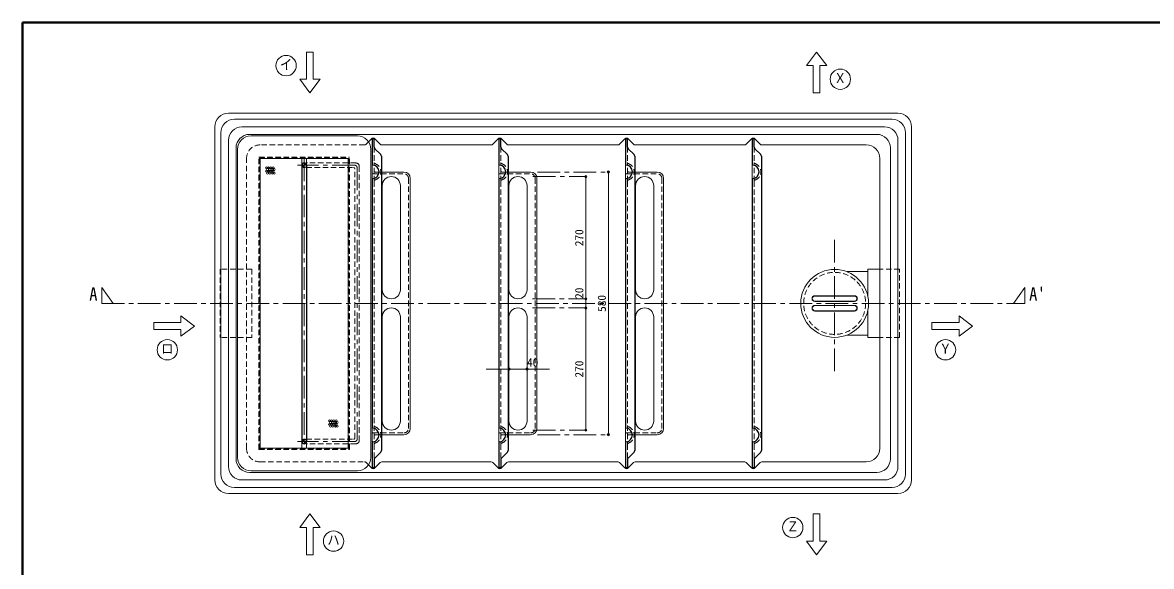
# Model space of a CAD drawing. Units: millimetres at full size, sheet at 1:10; details may follow other scales. Extents: x -2101 to 1949, y -1404 to 1406.
# Drawn here: x -2101 to 395, y 205 to 1406 of the extents above; entities that cross this region are included whole.
import ezdxf
from ezdxf.enums import TextEntityAlignment as Align

# ---------------------------------------------------------------- set-up
doc = ezdxf.new("R2010")
doc.units = ezdxf.units.MM
doc.header["$LTSCALE"] = 10
doc.header["$PDMODE"] = 32
doc.header["$PDSIZE"] = 5
doc.linetypes.add('CHAIN1', pattern=[8, 5, -1, 1, -1])
doc.linetypes.add('DASHED1', pattern=[1.8, 1.2, -0.6])
doc.layers.add('0-0____1', color=7, linetype='Continuous', lineweight=18)
doc.styles.add('ＭＳ ゴシック', font='')
doc.styles.get('ＭＳ ゴシック').set_extended_font_data('MS Gothic')

msp = doc.modelspace()

# ---------------------------------------------------------------- linework, layer by layer
at = {"layer": '0-0____1', "color": 1, "lineweight": 40}
for p in [(-2100.6, -1403.88), (1949.4, 1406.12)]:
    msp.add_line(p, (-2100.6, 1406.12), dxfattribs=at)
at = {"layer": '0-0____1', "color": 4, "lineweight": 9}
for p, q in [((-1473.1, 1341.12), (-1473.1, 1281.12)), ((-1458.1, 1341.12), (-1473.1, 1341.12)), ((-1458.1, 1281.12), (-1458.1, 1341.12)), ((-323.1, 1311.12), (-345.6, 1341.12)), ((-353.1, 1311.12), (-353.1, 1251.12)), ((-323.1, 1311.12), (-338.1, 1311.12)), ((-1488.1, 1281.12), (-1473.1, 1281.12)), ((-1488.1, 1281.12), (-1465.6, 1251.12)), ((-1443.1, 1281.12), (-1465.6, 1251.12)), ((-1458.1, 1281.12), (-1443.1, 1281.12)), ((-1632.39, 1192.9), (-178.81, 1192.9)), ((-195.6, 1176.12), (-1615.6, 1176.12)), ((-1662.39, 409.33), (-1662.39, 1162.9)), ((-1598.81, 1159.33), (-212.39, 1159.33)), ((-148.81, 1162.9), (-148.81, 409.33)), ((-1645.6, 426.12), (-1645.6, 1146.12)), ((-1628.81, 442.9), (-1628.81, 1129.33)), ((-182.39, 1129.33), (-182.39, 442.9)), ((-165.6, 426.12), (-165.6, 1146.12)), ((-1327.6, 1093.05), (-1327.6, 1060.18)), ((-1257.6, 1076.12), (-1307.6, 1076.12)), ((-1047.6, 1093.05), (-1047.6, 1060.18)), ((-977.6, 1076.12), (-1027.6, 1076.12)), ((-805.6, 496.12), (-805.6, 1076.12)), ((-767.6, 1093.05), (-767.6, 1060.18)), ((-697.6, 1076.12), (-747.6, 1076.12)), ((-487.6, 1093.05), (-487.6, 1060.18)), ((-1243.6, 1062.12), (-1243.6, 510.12)), ((-963.6, 1062.12), (-963.6, 510.12)), ((-855.6, 1066.12), (-855.6, 796.12)), ((-683.6, 1062.12), (-683.6, 510.12)), ((-1305.6, 816.12), (-1305.6, 1046.12)), ((-1265.6, 816.12), (-1265.6, 1046.12)), ((-1025.6, 816.12), (-1025.6, 1046.12)), ((-985.6, 816.12), (-985.6, 1046.12)), ((-745.6, 816.12), (-745.6, 1046.12)), ((-705.6, 816.12), (-705.6, 1046.12)), ((-278.94, 856.22), (-232.1, 856.22)), ((-232.1, 861.62), (-232.1, 801.04)), ((-205.6, 861.62), (-232.1, 861.62)), ((-349.35, 802.99), (-261.85, 802.99)), ((-855.6, 796.12), (-855.6, 776.12)), ((-855.6, 776.12), (-855.6, 506.12)), ((-349.35, 790.49), (-261.85, 790.49)), ((-349.35, 781.74), (-261.85, 781.74)), ((-1750.6, 758.62), (-1720.6, 736.12)), ((-1750.6, 743.62), (-1750.6, 758.62)), ((-1305.6, 756.12), (-1305.6, 526.12)), ((-1265.6, 756.12), (-1265.6, 526.12)), ((-1025.6, 756.12), (-1025.6, 526.12)), ((-985.6, 756.12), (-985.6, 526.12)), ((-745.6, 756.12), (-745.6, 526.12)), ((-705.6, 756.12), (-705.6, 526.12)), ((-349.35, 769.24), (-261.85, 769.24)), ((-232.1, 771.19), (-232.1, 710.62)), ((-30.6, 758.62), (-0.6, 736.12)), ((-30.6, 743.62), (-30.6, 758.62)), ((-1750.6, 743.62), (-1810.6, 743.62)), ((-1750.6, 713.62), (-1720.6, 736.12)), ((-1750.6, 713.62), (-1750.6, 728.62)), ((-30.6, 743.62), (-90.6, 743.62)), ((-30.6, 713.62), (-0.6, 736.12)), ((-30.6, 713.62), (-30.6, 728.62)), ((-278.94, 716.02), (-232.1, 716.02)), ((-205.6, 710.62), (-232.1, 710.62)), ((-1075.6, 641.12), (-935.6, 641.12)), ((-1327.6, 479.18), (-1327.6, 512.05)), ((-1047.6, 479.18), (-1047.6, 512.05)), ((-767.6, 479.18), (-767.6, 512.05)), ((-487.6, 479.18), (-487.6, 512.05)), ((-1257.6, 496.12), (-1307.6, 496.12)), ((-977.6, 496.12), (-1027.6, 496.12)), ((-697.6, 496.12), (-747.6, 496.12)), ((-1598.81, 412.9), (-212.39, 412.9)), ((-1632.39, 379.33), (-178.81, 379.33)), ((-1615.6, 396.12), (-195.6, 396.12)), ((-1443.1, 291.12), (-1465.6, 321.12)), ((-353.1, 321.12), (-353.1, 261.12)), ((-338.1, 321.12), (-353.1, 321.12)), ((-338.1, 261.12), (-338.1, 321.12)), ((-1473.1, 291.12), (-1473.1, 231.12)), ((-1443.1, 291.12), (-1458.1, 291.12)), ((-368.1, 261.12), (-353.1, 261.12)), ((-368.1, 261.12), (-345.6, 231.12)), ((-323.1, 261.12), (-345.6, 231.12)), ((-338.1, 261.12), (-323.1, 261.12))]:
    msp.add_line(p, q, dxfattribs=at)
at = {"layer": '0-0____1'}
for p, q in [((-165.6, 1206.12), (-1645.6, 1206.12)), ((-1675.6, 396.12), (-1675.6, 1176.12)), ((-135.6, 396.12), (-135.6, 1176.12)), ((-1360.6, 1156.12), (-1595.6, 1156.12)), ((-1335.74, 1142.91), (-1329.17, 1149.61)), ((-1310.28, 1137.62), (-1322.03, 1149.61)), ((-1060.92, 1137.62), (-1049.17, 1149.61)), ((-1030.28, 1137.62), (-1042.03, 1149.61)), ((-780.92, 1137.62), (-769.17, 1149.61)), ((-750.28, 1137.62), (-762.03, 1149.61)), ((-500.92, 1137.62), (-489.17, 1149.61)), ((-470.28, 1137.62), (-482.03, 1149.61)), ((-1625.6, 446.12), (-1625.6, 1126.12)), ((-1330.6, 446.12), (-1330.6, 1126.12)), ((-1064.49, 1136.12), (-1306.71, 1136.12)), ((-784.49, 1136.12), (-1026.71, 1136.12)), ((-504.49, 1136.12), (-746.71, 1136.12)), ((-235.6, 1136.12), (-466.71, 1136.12)), ((-1575.6, 466.12), (-1575.6, 1106.12)), ((-1380.6, 1106.12), (-1575.6, 1106.12)), ((-1483.1, 1106.12), (-1483.1, 1091.12)), ((-1473.1, 1106.12), (-1473.1, 1091.12)), ((-205.6, 466.12), (-205.6, 1106.12)), ((-349.35, 802.37), (-261.85, 802.37)), ((-349.35, 791.12), (-261.85, 791.12)), ((-349.35, 781.12), (-261.85, 781.12)), ((-349.35, 769.87), (-261.85, 769.87)), ((-1483.1, 466.12), (-1483.1, 481.12)), ((-1473.1, 466.12), (-1473.1, 481.12)), ((-1335.74, 429.33), (-1329.17, 422.62)), ((-1310.28, 434.61), (-1322.03, 422.62)), ((-1306.71, 436.12), (-1064.49, 436.12)), ((-1060.92, 434.61), (-1049.17, 422.62)), ((-1030.28, 434.61), (-1042.03, 422.62)), ((-1026.71, 436.12), (-784.49, 436.12)), ((-780.92, 434.61), (-769.17, 422.62)), ((-750.28, 434.61), (-762.03, 422.62)), ((-746.71, 436.12), (-504.49, 436.12)), ((-500.92, 434.61), (-489.17, 422.62)), ((-470.28, 434.61), (-482.03, 422.62)), ((-466.71, 436.12), (-235.6, 436.12)), ((-1595.6, 416.12), (-1360.6, 416.12)), ((-1645.6, 366.12), (-165.6, 366.12))]:
    msp.add_line(p, q, dxfattribs=at)
at = {"layer": '0-0____1', "color": 5, "lineweight": 25}
for p, q in [((-1323.6, 1149.12), (-1327.6, 1149.12)), ((-1327.6, 1149.12), (-1327.6, 1093.05)), ((-1323.6, 1131.19), (-1323.6, 1149.12)), ((-1047.6, 1149.12), (-1047.6, 1093.05)), ((-767.6, 1149.12), (-767.6, 1093.05)), ((-483.6, 1149.12), (-487.6, 1149.12)), ((-487.6, 1149.12), (-487.6, 1093.05)), ((-483.6, 1131.19), (-483.6, 1149.12)), ((-1322.14, 1127.65), (-1309.07, 1114.58)), ((-1042.14, 1127.65), (-1029.07, 1114.58)), ((-762.14, 1127.65), (-749.07, 1114.58)), ((-482.14, 1127.65), (-469.07, 1114.58)), ((-1307.6, 1111.05), (-1307.6, 461.19)), ((-1027.6, 1111.05), (-1027.6, 461.19)), ((-747.6, 1111.05), (-747.6, 461.19)), ((-467.6, 1111.05), (-467.6, 461.19)), ((-1483.1, 1091.12), (-1483.1, 481.12)), ((-1473.1, 1091.12), (-1473.1, 481.12)), ((-1327.6, 1060.18), (-1327.6, 512.05)), ((-1047.6, 1060.18), (-1047.6, 512.05)), ((-767.6, 1060.18), (-767.6, 512.05)), ((-487.6, 1060.18), (-487.6, 512.05)), ((-1327.6, 479.18), (-1327.6, 423.12)), ((-1047.6, 479.18), (-1047.6, 423.12)), ((-767.6, 479.18), (-767.6, 423.12)), ((-487.6, 479.18), (-487.6, 423.12)), ((-1322.14, 444.58), (-1309.07, 457.65)), ((-1042.14, 444.58), (-1029.07, 457.65)), ((-762.14, 444.58), (-749.07, 457.65)), ((-482.14, 444.58), (-469.07, 457.65)), ((-483.6, 441.05), (-483.6, 423.12)), ((-483.6, 423.12), (-487.6, 423.12))]:
    msp.add_line(p, q, dxfattribs=at)
at = {"layer": '0-0____1', "color": 4, "linetype": 'DASHED1', "lineweight": 9}
for p, q in [((-1344.49, 1136.12), (-1575.6, 1136.12)), ((-1340.92, 1137.62), (-1335.74, 1142.91)), ((-1605.6, 466.12), (-1605.6, 1106.12)), ((-1578.1, 463.62), (-1578.1, 1108.62)), ((-1578.1, 1108.62), (-1378.1, 1108.62)), ((-1577.1, 464.62), (-1577.1, 1107.62)), ((-1577.1, 1107.62), (-1379.1, 1107.62)), ((-1379.1, 464.62), (-1379.1, 1107.62)), ((-1378.1, 463.62), (-1378.1, 1108.62)), ((-1473.1, 1086.12), (-1368.77, 1086.12)), ((-1363.77, 1096.12), (-1470.6, 1096.12)), ((-1366.27, 488.62), (-1366.27, 1083.62)), ((-1356.27, 1088.62), (-1356.27, 483.62)), ((-1323.6, 1055.76), (-1323.6, 1097.47)), ((-1320.6, 1076.12), (-1307.6, 1076.12)), ((-1043.6, 1055.76), (-1043.6, 1097.47)), ((-1040.6, 1076.12), (-1027.6, 1076.12)), ((-763.6, 1055.76), (-763.6, 1097.47)), ((-760.6, 1076.12), (-747.6, 1076.12)), ((-483.6, 1055.76), (-483.6, 1097.47)), ((-1326.1, 1072.12), (-1257.6, 1072.12)), ((-1247.6, 1062.12), (-1247.6, 510.12)), ((-1046.1, 1072.12), (-977.6, 1072.12)), ((-967.6, 1062.12), (-967.6, 510.12)), ((-766.1, 1072.12), (-697.6, 1072.12)), ((-687.6, 1062.12), (-687.6, 510.12)), ((-1594.06, 861.62), (-1664.06, 861.62)), ((-1664.06, 861.62), (-1664.06, 710.62)), ((-162.1, 861.62), (-205.6, 861.62)), ((-162.1, 710.62), (-162.1, 861.62)), ((-162.1, 710.62), (-205.6, 710.62)), ((-1326.1, 500.12), (-1257.6, 500.12)), ((-1323.6, 516.47), (-1323.6, 474.76)), ((-1046.1, 500.12), (-977.6, 500.12)), ((-1043.6, 516.47), (-1043.6, 474.76)), ((-766.1, 500.12), (-697.6, 500.12)), ((-763.6, 516.47), (-763.6, 474.76)), ((-483.6, 516.47), (-483.6, 474.76)), ((-1473.1, 486.12), (-1368.77, 486.12)), ((-1363.77, 476.12), (-1470.6, 476.12)), ((-1320.6, 496.12), (-1307.6, 496.12)), ((-1040.6, 496.12), (-1027.6, 496.12)), ((-760.6, 496.12), (-747.6, 496.12)), ((-1578.1, 463.62), (-1378.1, 463.62)), ((-1577.1, 464.62), (-1379.1, 464.62)), ((-1575.6, 436.12), (-1344.49, 436.12)), ((-1340.92, 434.61), (-1335.74, 429.33))]:
    msp.add_line(p, q, dxfattribs=at)
at = {"layer": '0-0____1', "linetype": 'DASHED1'}
for p, q in [((-1323.6, 1131.19), (-1323.6, 1097.47)), ((-1043.6, 1131.19), (-1043.6, 1097.47)), ((-763.6, 1131.19), (-763.6, 1097.47)), ((-483.6, 1131.19), (-483.6, 1097.47)), ((-1323.6, 1055.76), (-1323.6, 516.47)), ((-1043.6, 1055.76), (-1043.6, 516.47)), ((-763.6, 1055.76), (-763.6, 516.47)), ((-483.6, 1055.76), (-483.6, 516.47)), ((-1323.6, 474.76), (-1323.6, 441.05)), ((-1043.6, 474.76), (-1043.6, 441.05)), ((-763.6, 474.76), (-763.6, 441.05)), ((-483.6, 474.76), (-483.6, 441.05))]:
    msp.add_line(p, q, dxfattribs=at)
at = {"layer": '0-0____1', "color": 4, "linetype": 'CHAIN1', "lineweight": 9}
for p, q in [((-1478.1, 1106.12), (-1478.1, 466.12)), ((-1366.27, 1091.12), (-1493.1, 1091.12)), ((-1361.27, 1086.12), (-1361.27, 486.12)), ((-962.6, 1076.12), (-805.6, 1076.12)), ((-972.6, 1066.12), (-855.6, 1066.12)), ((-305.6, 636.12), (-305.6, 936.12)), ((-1925.6, 821.12), (-1900.6, 786.12)), ((-1925.6, 786.12), (-1925.6, 821.12)), ((114.4, 821.12), (89.4, 786.12)), ((114.4, 786.12), (114.4, 821.12)), ((-1925.6, 786.12), (114.4, 786.12)), ((-973.6, 796.12), (-855.6, 796.12)), ((-973.6, 776.12), (-855.6, 776.12)), ((-972.6, 506.12), (-855.6, 506.12)), ((-1366.27, 481.12), (-1493.1, 481.12)), ((-962.6, 496.12), (-805.6, 496.12))]:
    msp.add_line(p, q, dxfattribs=at)
at = {"layer": '0-0____1', "color": 4, "lineweight": 9}
for points in [[(-353.1, 1311.12), (-368.1, 1311.12), (-345.6, 1341.12)], [(-353.1, 1251.12), (-338.1, 1251.12), (-338.1, 1311.12)], [(-1810.6, 743.62), (-1810.6, 728.62), (-1750.6, 728.62)], [(-90.6, 743.62), (-90.6, 728.62), (-30.6, 728.62)], [(-1473.1, 291.12), (-1488.1, 291.12), (-1465.6, 321.12)], [(-1473.1, 231.12), (-1458.1, 231.12), (-1458.1, 291.12)]]:
    msp.add_lwpolyline(points, dxfattribs=at)
at = {"layer": '0-0____1', "color": 5, "lineweight": 25}
for points in [[(-1043.6, 1131.19), (-1043.6, 1149.12), (-1047.6, 1149.12)], [(-763.6, 1131.19), (-763.6, 1149.12), (-767.6, 1149.12)], [(-1323.6, 441.05), (-1323.6, 423.12), (-1327.6, 423.12)], [(-1043.6, 441.05), (-1043.6, 423.12), (-1047.6, 423.12)], [(-763.6, 441.05), (-763.6, 423.12), (-767.6, 423.12)]]:
    msp.add_lwpolyline(points, dxfattribs=at)
at = {"layer": '0-0____1'}
msp.add_lwpolyline([(-1575.6, 466.12), (-1380.6, 466.12), (-1380.6, 1106.12)], dxfattribs=at)
at = {"layer": '0-0____1', "color": 4, "linetype": 'DASHED1', "lineweight": 9}
msp.add_lwpolyline([(-1594.06, 861.62), (-1594.06, 710.62), (-1664.06, 710.62)], dxfattribs=at)
at = {"layer": '0-0____1'}
for centre, radius in [((-1518.1, 1311.12), 22.5), ((-293.1, 1281.12), 22.5), ((-305.6, 786.12), 75), ((-1780.6, 683.62), 22.5), ((-60.6, 683.62), 22.5), ((-398.1, 291.12), 22.5), ((-1413.1, 261.12), 22.5)]:
    msp.add_circle(centre, radius, dxfattribs=at)
at = {"layer": '0-0____1', "color": 4, "lineweight": 9}
for centre in [(-1561.7, 1085.75), (-1561.7, 1077.75), (-1559.2, 1081.75), (-1559.2, 1073.75), (-1556.7, 1085.75), (-1556.7, 1077.75), (-1554.2, 1081.75), (-1554.2, 1073.75), (-1551.7, 1085.75), (-1551.7, 1077.75), (-1549.2, 1081.75), (-1549.2, 1073.75), (-1546.7, 1085.75), (-1546.7, 1077.75), (-1544.2, 1081.75), (-1544.2, 1073.75), (-1422.47, 527.03), (-1419.97, 523.03), (-1417.47, 527.03), (-1414.97, 523.03), (-1412.47, 527.03), (-1409.97, 523.03), (-1407.47, 527.03), (-1404.97, 523.03), (-1422.47, 519.03), (-1419.97, 515.03), (-1417.47, 519.03), (-1414.97, 515.03), (-1412.47, 519.03), (-1409.97, 515.03), (-1407.47, 519.03), (-1404.97, 515.03)]:
    msp.add_circle(centre, 2, dxfattribs=at)
at = {"layer": '0-0____1', "color": 4, "linetype": 'DASHED1', "lineweight": 9}
msp.add_circle((-305.6, 786.12), 68.5, dxfattribs=at)
at = {"layer": '0-0____1'}
for centre, radius, start, end in [((-1645.6, 1176.12), 30, 90, 180), ((-165.6, 1176.12), 30, 0, 90), ((-1595.6, 1126.12), 30, 90, 180), ((-1360.6, 1126.12), 30, 0, 90), ((-1325.6, 1146.12), 5, 44.3947, 135.6053), ((-1045.6, 1146.12), 5, 44.3947, 135.6053), ((-765.6, 1146.12), 5, 44.3947, 135.6053), ((-485.6, 1146.12), 5, 44.3947, 135.6053), ((-1306.71, 1141.12), 5, 224.3947, 270), ((-1064.49, 1141.12), 5, 270, 315.6053), ((-1026.71, 1141.12), 5, 224.3947, 270), ((-784.49, 1141.12), 5, 270, 315.6053), ((-746.71, 1141.12), 5, 224.3947, 270), ((-504.49, 1141.12), 5, 270, 315.6053), ((-466.71, 1141.12), 5, 224.3947, 270), ((-235.6, 1106.12), 30, 0, 90), ((-349.35, 796.74), 5.62, 90, 270), ((-261.85, 796.74), 5.62, 270, 90), ((-349.35, 775.49), 5.62, 90, 270), ((-261.85, 775.49), 5.62, 270, 90), ((-235.6, 466.12), 30, 270, 0), ((-1595.6, 446.12), 30, 180, 270), ((-1360.6, 446.12), 30, 270, 0), ((-1306.71, 431.12), 5, 90, 135.6053), ((-1064.49, 431.12), 5, 44.3947, 90), ((-1026.71, 431.12), 5, 90, 135.6053), ((-784.49, 431.12), 5, 44.3947, 90), ((-746.71, 431.12), 5, 90, 135.6053), ((-504.49, 431.12), 5, 44.3947, 90), ((-466.71, 431.12), 5, 90, 135.6053), ((-1325.6, 426.12), 5, 224.3947, 315.6053), ((-1045.6, 426.12), 5, 224.3947, 315.6053), ((-765.6, 426.12), 5, 224.3947, 315.6053), ((-485.6, 426.12), 5, 224.3947, 315.6053), ((-1645.6, 396.12), 30, 180, 270), ((-165.6, 396.12), 30, 270, 0)]:
    msp.add_arc(centre, radius, start, end, dxfattribs=at)
at = {"layer": '0-0____1', "color": 4, "lineweight": 9}
for centre, radius, start, end in [((-1632.39, 1162.9), 30, 90, 180), ((-1615.6, 1146.12), 30, 90, 180), ((-195.6, 1146.12), 30, 0, 90), ((-178.81, 1162.9), 30, 0, 90), ((-1598.81, 1129.33), 30, 90, 180), ((-212.39, 1129.33), 30, 0, 90), ((-1257.6, 1062.12), 14, 0, 90), ((-977.6, 1062.12), 14, 0, 90), ((-697.6, 1062.12), 14, 0, 90), ((-1285.6, 1046.12), 20, 0, 180), ((-1005.6, 1046.12), 20, 0, 180), ((-725.6, 1046.12), 20, 0, 180), ((-1285.6, 816.12), 20, 180, 0), ((-1005.6, 816.12), 20, 180, 0), ((-725.6, 816.12), 20, 180, 0), ((-349.35, 796.74), 6.25, 90, 270), ((-261.85, 796.74), 6.25, 270, 90), ((-1285.6, 756.12), 20, 0, 180), ((-1005.6, 756.12), 20, 0, 180), ((-725.6, 756.12), 20, 0, 180), ((-349.35, 775.49), 6.25, 90, 270), ((-261.85, 775.49), 6.25, 270, 90), ((-1285.6, 526.12), 20, 180, 0), ((-1005.6, 526.12), 20, 180, 0), ((-725.6, 526.12), 20, 180, 0), ((-1257.6, 510.12), 14, 270, 0), ((-977.6, 510.12), 14, 270, 0), ((-697.6, 510.12), 14, 270, 0), ((-1615.6, 426.12), 30, 180, 270), ((-1598.81, 442.9), 30, 180, 270), ((-212.39, 442.9), 30, 270, 0), ((-195.6, 426.12), 30, 270, 0), ((-1632.39, 409.33), 30, 180, 270), ((-178.81, 409.33), 30, 270, 0)]:
    msp.add_arc(centre, radius, start, end, dxfattribs=at)
at = {"layer": '0-0____1', "color": 4, "linetype": 'DASHED1', "lineweight": 9}
for centre, radius, start, end in [((-1575.6, 1106.12), 30, 90, 180), ((-1344.49, 1141.12), 5, 270, 315.6053), ((-1470.6, 1098.62), 2.5, 180, 270), ((-1473.1, 1096.12), 10, 180, 270), ((-1368.77, 1083.62), 2.5, 0, 90), ((-1363.77, 1088.62), 7.5, 0, 90), ((-1326.1, 1073.62), 1.5, 180, 270), ((-1320.6, 1079.12), 3, 180, 270), ((-1046.1, 1073.62), 1.5, 180, 270), ((-1040.6, 1079.12), 3, 180, 270), ((-766.1, 1073.62), 1.5, 180, 270), ((-760.6, 1079.12), 3, 180, 270), ((-1257.6, 1062.12), 10, 0, 90), ((-977.6, 1062.12), 10, 0, 90), ((-697.6, 1062.12), 10, 0, 90), ((-1326.1, 498.62), 1.5, 90, 180), ((-1257.6, 510.12), 10, 270, 0), ((-1046.1, 498.62), 1.5, 90, 180), ((-977.6, 510.12), 10, 270, 0), ((-766.1, 498.62), 1.5, 90, 180), ((-697.6, 510.12), 10, 270, 0), ((-1473.1, 476.12), 10, 90, 180), ((-1470.6, 473.62), 2.5, 90, 180), ((-1368.77, 488.62), 2.5, 270, 0), ((-1363.77, 483.62), 7.5, 270, 0), ((-1320.6, 493.12), 3, 90, 180), ((-1040.6, 493.12), 3, 90, 180), ((-760.6, 493.12), 3, 90, 180), ((-1575.6, 466.12), 30, 180, 270), ((-1344.49, 431.12), 5, 44.3947, 90)]:
    msp.add_arc(centre, radius, start, end, dxfattribs=at)
at = {"layer": '0-0____1', "color": 5, "lineweight": 25}
for centre, radius, start, end in [((-1318.6, 1131.19), 5, 180, 225), ((-1038.6, 1131.19), 5, 180, 225), ((-758.6, 1131.19), 5, 180, 225), ((-478.6, 1131.19), 5, 180, 225), ((-1312.6, 1111.05), 5, 0, 45), ((-1032.6, 1111.05), 5, 0, 45), ((-752.6, 1111.05), 5, 0, 45), ((-472.6, 1111.05), 5, 0, 45), ((-1478.1, 1091.12), 5, 0, 180), ((-1326.1, 1093.05), 1.5, 180, 264.78409), ((-1327.6, 1076.62), 15, 275.21591, 84.78409), ((-1046.1, 1093.05), 1.5, 180, 264.78409), ((-1047.6, 1076.62), 15, 275.21591, 84.78409), ((-766.1, 1093.05), 1.5, 180, 264.78409), ((-767.6, 1076.62), 15, 275.21591, 84.78409), ((-486.1, 1093.05), 1.5, 180, 264.78409), ((-487.6, 1076.62), 15, 275.21591, 84.78409), ((-1326.1, 1060.18), 1.5, 95.21591, 180), ((-1046.1, 1060.18), 1.5, 95.21591, 180), ((-766.1, 1060.18), 1.5, 95.21591, 180), ((-486.1, 1060.18), 1.5, 95.21591, 180), ((-1326.1, 512.05), 1.5, 180, 264.78409), ((-1327.6, 495.62), 15, 275.21591, 84.78409), ((-1046.1, 512.05), 1.5, 180, 264.78409), ((-1047.6, 495.62), 15, 275.21591, 84.78409), ((-766.1, 512.05), 1.5, 180, 264.78409), ((-767.6, 495.62), 15, 275.21591, 84.78409), ((-486.1, 512.05), 1.5, 180, 264.78409), ((-487.6, 495.62), 15, 275.21591, 84.78409), ((-1478.1, 481.12), 5, 180, 0), ((-1326.1, 479.18), 1.5, 95.21591, 180), ((-1046.1, 479.18), 1.5, 95.21591, 180), ((-766.1, 479.18), 1.5, 95.21591, 180), ((-486.1, 479.18), 1.5, 95.21591, 180), ((-1312.6, 461.19), 5, 315, 0), ((-1032.6, 461.19), 5, 315, 0), ((-752.6, 461.19), 5, 315, 0), ((-472.6, 461.19), 5, 315, 0), ((-1318.6, 441.05), 5, 135, 180), ((-1038.6, 441.05), 5, 135, 180), ((-758.6, 441.05), 5, 135, 180), ((-478.6, 441.05), 5, 135, 180)]:
    msp.add_arc(centre, radius, start, end, dxfattribs=at)
at = {"layer": '0-0____1', "linetype": 'DASHED1'}
for centre, radius, start, end in [((-1478.1, 1091.12), 5, 180, 0), ((-1320.6, 1097.47), 3, 180, 251.447), ((-1327.6, 1076.62), 19, 288.553, 71.447), ((-1040.6, 1097.47), 3, 180, 251.447), ((-1047.6, 1076.62), 19, 288.553, 71.447), ((-760.6, 1097.47), 3, 180, 251.447), ((-767.6, 1076.62), 19, 288.553, 71.447), ((-480.6, 1097.47), 3, 180, 251.447), ((-487.6, 1076.62), 19, 288.553, 71.447), ((-1320.6, 1055.76), 3, 108.553, 180), ((-1040.6, 1055.76), 3, 108.553, 180), ((-760.6, 1055.76), 3, 108.553, 180), ((-480.6, 1055.76), 3, 108.553, 180), ((-1320.6, 516.47), 3, 180, 251.447), ((-1327.6, 495.62), 19, 288.553, 71.447), ((-1040.6, 516.47), 3, 180, 251.447), ((-1047.6, 495.62), 19, 288.553, 71.447), ((-760.6, 516.47), 3, 180, 251.447), ((-767.6, 495.62), 19, 288.553, 71.447), ((-480.6, 516.47), 3, 180, 251.447), ((-487.6, 495.62), 19, 288.553, 71.447), ((-1478.1, 481.12), 5, 0, 180), ((-1320.6, 474.76), 3, 108.553, 180), ((-1040.6, 474.76), 3, 108.553, 180), ((-760.6, 474.76), 3, 108.553, 180), ((-480.6, 474.76), 3, 108.553, 180)]:
    msp.add_arc(centre, radius, start, end, dxfattribs=at)
at = {"layer": '0-0____1', "color": 4, "linetype": 'CHAIN1', "lineweight": 9}
for centre, start, end in [((-1473.1, 1096.12), 180, 270), ((-1366.27, 1086.12), 0, 90), ((-1473.1, 476.12), 90, 180), ((-1366.27, 486.12), 270, 0)]:
    msp.add_arc(centre, 5, start, end, dxfattribs=at)
at = {"layer": '0-0____1', "color": 1}
for p in [(-805.6, 1076.12), (-855.6, 1066.12), (-855.6, 796.12), (-855.6, 776.12), (-1025.6, 641.12), (-985.6, 641.12), (-855.6, 506.12), (-805.6, 496.12)]:
    msp.add_point(p, dxfattribs=at)

# ---------------------------------------------------------------- texts
at = {"layer": '0-0____1', "style": 'ＭＳ ゴシック', "width": 0.9}
for s, height, p in [('イ', 21.99, (-1531.85, 1296.12)), ('Ｘ', 21.99, (-306.85, 1266.12)), ('A', 29.33, (-1953.1, 783.62)), ("A'", 29.33, (124.4, 783.62)), ('ロ', 21.99, (-1794.35, 668.62)), ('Ｙ', 21.99, (-74.35, 668.62)), ('Ｚ', 21.99, (-411.85, 276.12)), ('ハ', 21.99, (-1426.85, 246.12))]:
    msp.add_text(s, height=height, dxfattribs=at).set_placement(p, align=Align.BOTTOM_LEFT)
at = {"layer": '0-0____1', "style": 'ＭＳ ゴシック'}
for s, p in [('270', (-855.6, 912.37)), ('20', (-855.6, 796.12)), ('580', (-805.6, 767.37)), ('270', (-855.6, 622.37))]:
    msp.add_text(s, height=18.33, rotation=90, dxfattribs=at).set_placement(p, align=Align.BOTTOM_LEFT)
msp.add_text('40', height=18.33, dxfattribs=at).set_placement((-985.6, 641.12), align=Align.BOTTOM_LEFT)

doc.saveas('drawing.dxf')
